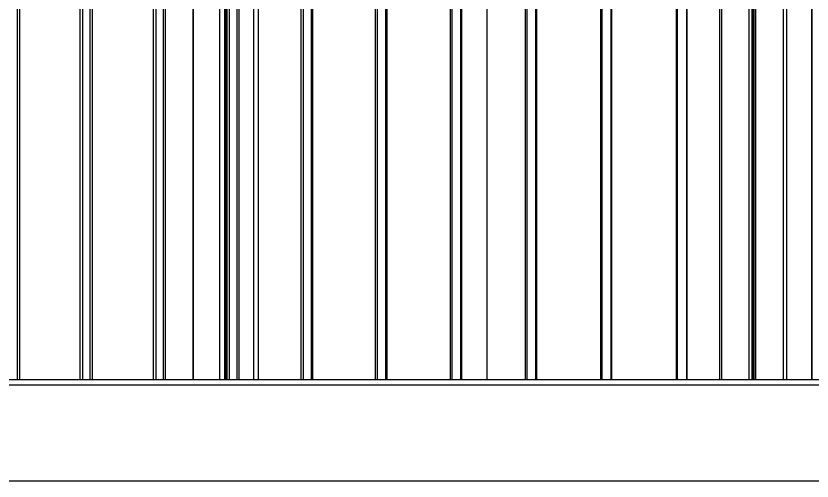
# Model space of a CAD drawing. Header units: millimetres. Extents: x -4172 to 126100, y -2 to 142133.
# Drawn here: x 96424 to 99575, y 42618 to 44458 of the extents above; entities that cross this region are included whole.
import ezdxf

# ---------------------------------------------------------------- set-up
doc = ezdxf.new("R2010")
doc.units = ezdxf.units.MM
doc.header["$LTSCALE"] = 100
doc.layers.add('Visible', color=7, linetype='Continuous', lineweight=25)

msp = doc.modelspace()

# ---------------------------------------------------------------- linework, layer by layer
at = {"layer": 'Visible'}
for p, q in [((96428.38, 48882.58), (96428.38, 43017.58)), ((96438.87, 43017.58), (96438.87, 48882.58)), ((96678.18, 43017.58), (96678.18, 48882.58)), ((96687.92, 48882.58), (96687.92, 43017.58)), ((96716.61, 48882.58), (96716.61, 43017.58)), ((96726.34, 43017.58), (96726.34, 48882.58)), ((96968.05, 43017.58), (96968.05, 48882.58)), ((96977.02, 48882.58), (96977.02, 43017.58)), ((97006.71, 48882.58), (97006.71, 43017.58)), ((97015.68, 43017.58), (97015.68, 48882.58)), ((97125.77, 43017.58), (97125.77, 48877.58)), ((97126.16, 43017.58), (97126.16, 48877.58)), ((97230.84, 43017.58), (97230.84, 48877.58)), ((97251.16, 43017.58), (97251.16, 48877.58)), ((97256.08, 43017.58), (97256.08, 48877.58)), ((97259.67, 43017.58), (97259.67, 48882.58)), ((97267.87, 48882.58), (97267.87, 43017.58)), ((97298.55, 48882.58), (97298.55, 43017.58)), ((97306.76, 43017.58), (97306.76, 48882.58)), ((97365.01, 43017.58), (97365.01, 48877.58)), ((97384.04, 43017.58), (97384.04, 48877.58)), ((97552.89, 43017.58), (97552.89, 48882.58)), ((97560.32, 48882.58), (97560.32, 43017.58)), ((97591.97, 48882.58), (97591.97, 43017.58)), ((97599.41, 43017.58), (97599.41, 48882.58)), ((97847.56, 43017.58), (97847.56, 48882.58)), ((97854.22, 48882.58), (97854.22, 43017.58)), ((97886.83, 48882.58), (97886.83, 43017.58)), ((97893.49, 43017.58), (97893.49, 48882.58)), ((98143.54, 43017.58), (98143.54, 48882.58)), ((98149.42, 48882.58), (98149.42, 43017.58)), ((98182.97, 48882.58), (98182.97, 43017.58)), ((98188.86, 43017.58), (98188.86, 48882.58)), ((98288.69, 43017.58), (98288.69, 48877.58)), ((98440.68, 43017.58), (98440.68, 48882.58)), ((98445.78, 48882.58), (98445.78, 43017.58)), ((98480.25, 48882.58), (98480.25, 43017.58)), ((98485.35, 43017.58), (98485.35, 48882.58)), ((98738.81, 43017.58), (98738.81, 48882.58)), ((98743.13, 48882.58), (98743.13, 43017.58)), ((98778.51, 48882.58), (98778.51, 43017.58)), ((98782.82, 43017.58), (98782.82, 48882.58)), ((99037.79, 43017.58), (99037.79, 48882.58)), ((99041.32, 48882.58), (99041.32, 43017.58)), ((99077.59, 48882.58), (99077.59, 43017.58)), ((99081.12, 43017.58), (99081.12, 48882.58)), ((99210.36, 43017.58), (99210.36, 48877.58)), ((99217.19, 43017.58), (99217.19, 48877.58)), ((99326.12, 43017.58), (99326.12, 48877.58)), ((99337.47, 43017.58), (99337.47, 48882.58)), ((99339.66, 43017.58), (99339.66, 48877.58)), ((99340.22, 48882.58), (99340.22, 43017.58)), ((99345.64, 43017.58), (99345.64, 48877.58)), ((99352.04, 43017.58), (99352.04, 48877.58)), ((99462.39, 43017.58), (99462.39, 48877.58)), ((99475.49, 43017.58), (99475.49, 48877.58)), ((99573.72, 43017.58), (99573.72, 44517.58)), ((99574.11, 44517.58), (99574.11, 43017.58)), ((113771.64, 43017.58), (87029.63, 43017.58)), ((113885.63, 42997.58), (86915.63, 42997.58)), ((113885.63, 42617.58), (86915.63, 42617.58))]:
    msp.add_line(p, q, dxfattribs=at)

doc.saveas('drawing.dxf')
